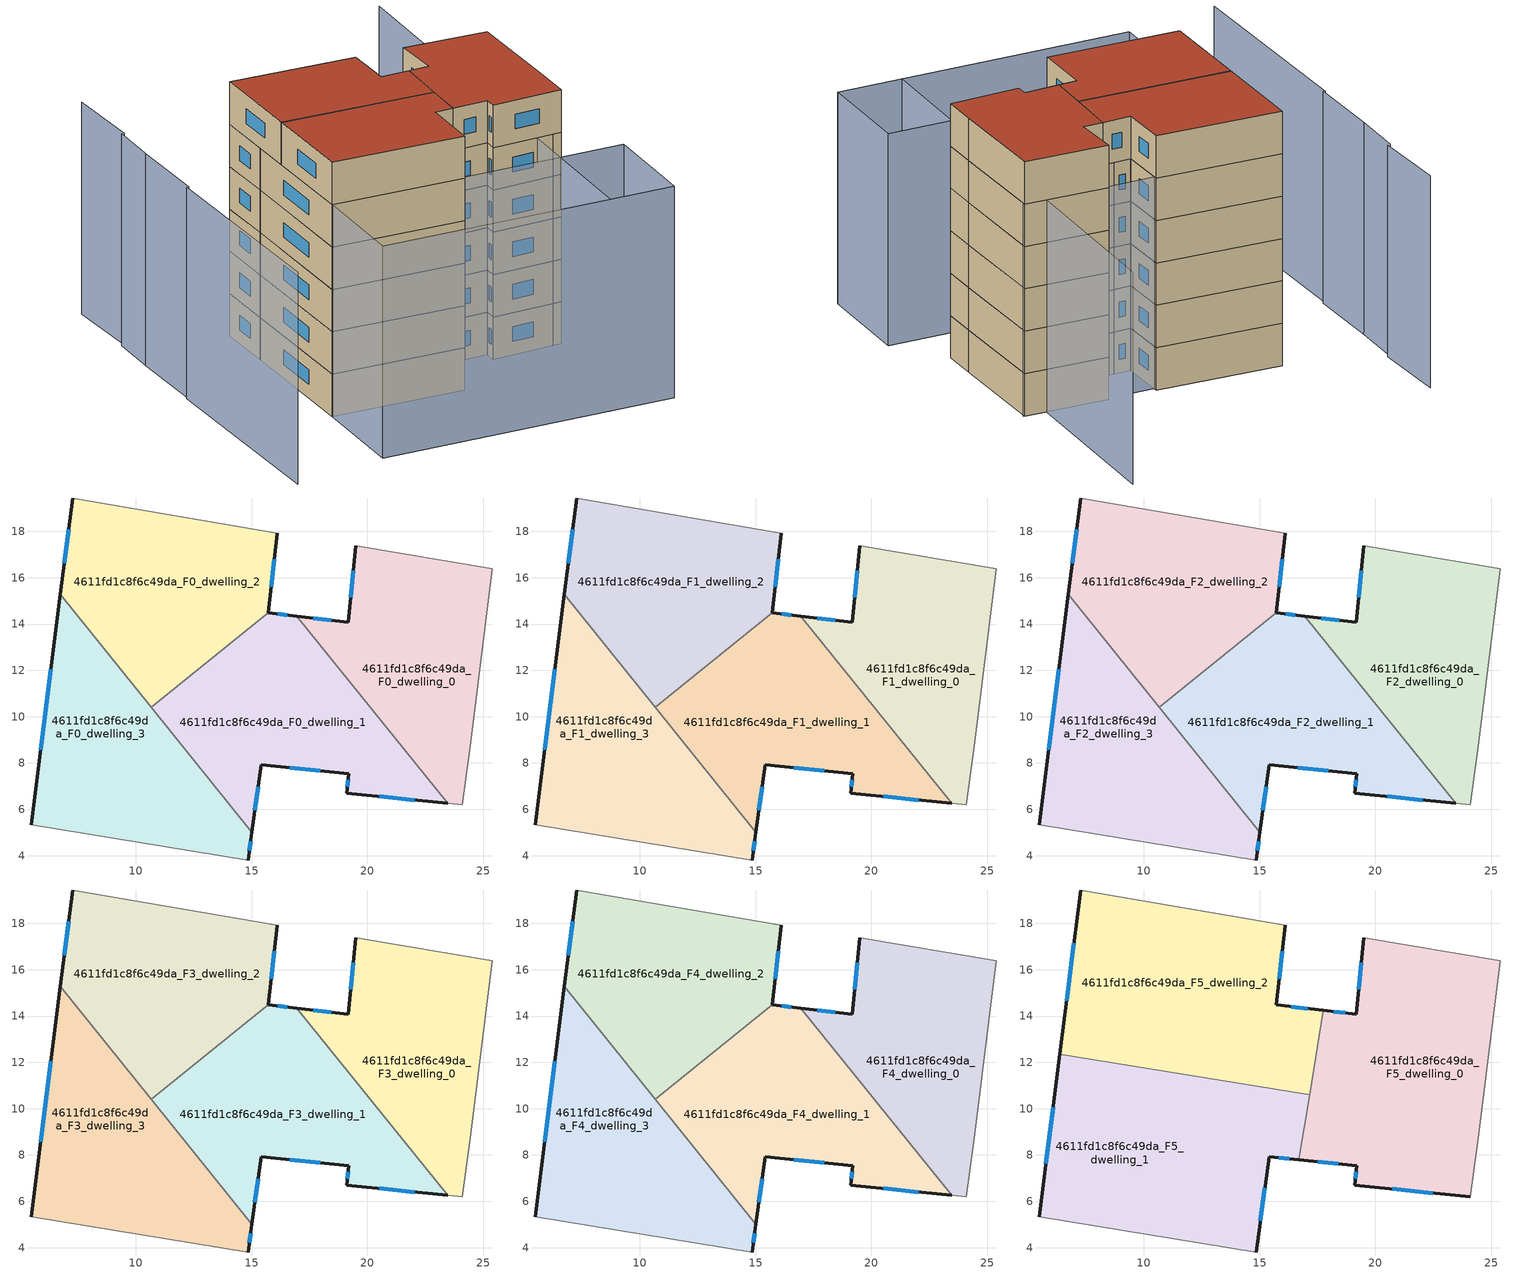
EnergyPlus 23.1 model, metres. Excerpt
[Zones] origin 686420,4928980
4611fd1c8f6c49da_F0_dwelling_0
 floor ground (EU_floor_Construction): 25.39,16.38 24.44,8.73 24.1,6.19 23.46,6.26 16.95,14.34 19.17,14.08 19.49,17.37 z0
 wall outside (EU_wall_Construction): 19.49,17.37 19.17,14.08 16.95,14.34 z0:3
 wall adiabatic (EU_wall_Construction): 23.46,6.26 24.1,6.19 24.44,8.73 25.39,16.38 19.49,17.37 z0:3
 wall to 4611fd1c8f6c49da_F0_dwelling_1 (EU_wall_Construction): 16.95,14.34 23.46,6.26 z0:3
 window (EU_Window_Construction): 18.45,14.16 17.67,14.25 / 19.38,16.3 19.27,15.15 z0.98:2.02
4611fd1c8f6c49da_F0_dwelling_1
 floor ground (EU_floor_Construction): 16.95,14.34 23.46,6.26 19.1,6.7 19.2,7.54 15.41,7.93 15.01,5.02 10.67,10.41 15.72,14.48 z0
 wall outside (EU_wall_Construction): 16.95,14.34 15.72,14.48 / 15.01,5.02 15.41,7.93 19.2,7.54 19.1,6.7 23.46,6.26 z0:3
 wall to 4611fd1c8f6c49da_F0_dwelling_2 (EU_wall_Construction): 15.72,14.48 10.67,10.41 z0:3
 wall to 4611fd1c8f6c49da_F0_dwelling_3 (EU_wall_Construction): 10.67,10.41 15.01,5.02 z0:3
 window (EU_Window_Construction): 16.55,14.38 16.12,14.43 / 20.52,6.56 22.04,6.4 / 19.16,7.27 19.13,6.97 / 16.64,7.8 17.96,7.67 / 15.14,5.97 15.28,6.98 z0.98:2.02
4611fd1c8f6c49da_F0_dwelling_2
 floor ground (EU_floor_Construction): 16.11,17.92 15.71,14.48 15.72,14.48 10.67,10.41 6.74,15.28 7.27,19.44 z0
 wall outside (EU_wall_Construction): 15.71,14.48 16.11,17.92 / 15.71,14.48 15.72,14.48 / 7.27,19.44 6.74,15.28 z0:3
 wall adiabatic (EU_wall_Construction): 16.11,17.92 7.27,19.44 z0:3
 wall to 4611fd1c8f6c49da_F0_dwelling_3 (EU_wall_Construction): 6.74,15.28 10.67,10.41 z0:3
 window (EU_Window_Construction): 15.84,15.6 15.98,16.8 / 7.1,18.09 6.91,16.63 z0.98:2.02
4611fd1c8f6c49da_F0_dwelling_3
 floor ground (EU_floor_Construction): 6.74,15.28 15.01,5.02 14.85,3.81 5.49,5.33 z0
 wall outside (EU_wall_Construction): 14.85,3.81 15.01,5.02 / 6.74,15.28 5.49,5.33 z0:3
 wall adiabatic (EU_wall_Construction): 5.49,5.33 14.85,3.81 z0:3
 window (EU_Window_Construction): 14.9,4.2 14.96,4.63 / 6.33,12.04 5.9,8.57 z0.98:2.02
4611fd1c8f6c49da_F1_dwelling_0
 floor to 4611fd1c8f6c49da_F0_dwelling_0 (EU_floor_Construction): 25.39,16.38 24.44,8.73 24.1,6.19 23.46,6.26 16.95,14.34 19.17,14.08 19.49,17.37 z3
 wall outside (EU_wall_Construction): 19.49,17.37 19.17,14.08 16.95,14.34 z3:6
 wall adiabatic (EU_wall_Construction): 23.46,6.26 24.1,6.19 24.44,8.73 25.39,16.38 19.49,17.37 z3:6
 wall to 4611fd1c8f6c49da_F1_dwelling_1 (EU_wall_Construction): 16.95,14.34 23.46,6.26 z3:6
 window (EU_Window_Construction): 18.45,14.16 17.67,14.25 / 19.38,16.3 19.27,15.15 z3.98:5.02
4611fd1c8f6c49da_F1_dwelling_1
 floor to 4611fd1c8f6c49da_F0_dwelling_1 (EU_floor_Construction): 16.95,14.34 23.46,6.26 19.1,6.7 19.2,7.54 15.41,7.93 15.01,5.02 10.67,10.41 15.72,14.48 z3
 wall outside (EU_wall_Construction): 16.95,14.34 15.72,14.48 / 15.01,5.02 15.41,7.93 19.2,7.54 19.1,6.7 23.46,6.26 z3:6
 wall to 4611fd1c8f6c49da_F1_dwelling_2 (EU_wall_Construction): 15.72,14.48 10.67,10.41 z3:6
 wall to 4611fd1c8f6c49da_F1_dwelling_3 (EU_wall_Construction): 10.67,10.41 15.01,5.02 z3:6
 window (EU_Window_Construction): 16.55,14.38 16.12,14.43 / 20.52,6.56 22.04,6.4 / 19.16,7.27 19.13,6.97 / 16.64,7.8 17.96,7.67 / 15.14,5.97 15.28,6.98 z3.98:5.02
4611fd1c8f6c49da_F1_dwelling_2
 floor to 4611fd1c8f6c49da_F0_dwelling_2 (EU_floor_Construction): 16.11,17.92 15.71,14.48 15.72,14.48 10.67,10.41 6.74,15.28 7.27,19.44 z3
 wall outside (EU_wall_Construction): 15.71,14.48 16.11,17.92 / 15.71,14.48 15.72,14.48 / 7.27,19.44 6.74,15.28 z3:6
 wall adiabatic (EU_wall_Construction): 16.11,17.92 7.27,19.44 z3:6
 wall to 4611fd1c8f6c49da_F1_dwelling_3 (EU_wall_Construction): 6.74,15.28 10.67,10.41 z3:6
 window (EU_Window_Construction): 15.84,15.6 15.98,16.8 / 7.1,18.09 6.91,16.63 z3.98:5.02
4611fd1c8f6c49da_F1_dwelling_3
 floor to 4611fd1c8f6c49da_F0_dwelling_3 (EU_floor_Construction): 6.74,15.28 15.01,5.02 14.85,3.81 5.49,5.33 z3
 wall outside (EU_wall_Construction): 14.85,3.81 15.01,5.02 / 6.74,15.28 5.49,5.33 z3:6
 wall adiabatic (EU_wall_Construction): 5.49,5.33 14.85,3.81 z3:6
 window (EU_Window_Construction): 14.9,4.2 14.96,4.63 / 6.33,12.04 5.9,8.57 z3.98:5.02
4611fd1c8f6c49da_F2_dwelling_0
 floor to 4611fd1c8f6c49da_F1_dwelling_0 (EU_floor_Construction): 25.39,16.38 24.44,8.73 24.1,6.19 23.46,6.26 16.95,14.34 19.17,14.08 19.49,17.37 z6
 wall outside (EU_wall_Construction): 19.49,17.37 19.17,14.08 16.95,14.34 z6:9
 wall adiabatic (EU_wall_Construction): 23.46,6.26 24.1,6.19 24.44,8.73 25.39,16.38 19.49,17.37 z6:9
 wall to 4611fd1c8f6c49da_F2_dwelling_1 (EU_wall_Construction): 16.95,14.34 23.46,6.26 z6:9
 window (EU_Window_Construction): 18.45,14.16 17.67,14.25 / 19.38,16.3 19.27,15.15 z6.98:8.02
4611fd1c8f6c49da_F2_dwelling_1
 floor to 4611fd1c8f6c49da_F1_dwelling_1 (EU_floor_Construction): 16.95,14.34 23.46,6.26 19.1,6.7 19.2,7.54 15.41,7.93 15.01,5.02 10.67,10.41 15.72,14.48 z6
 wall outside (EU_wall_Construction): 16.95,14.34 15.72,14.48 / 15.01,5.02 15.41,7.93 19.2,7.54 19.1,6.7 23.46,6.26 z6:9
 wall to 4611fd1c8f6c49da_F2_dwelling_2 (EU_wall_Construction): 15.72,14.48 10.67,10.41 z6:9
 wall to 4611fd1c8f6c49da_F2_dwelling_3 (EU_wall_Construction): 10.67,10.41 15.01,5.02 z6:9
 window (EU_Window_Construction): 16.55,14.38 16.12,14.43 / 20.52,6.56 22.04,6.4 / 19.16,7.27 19.13,6.97 / 16.64,7.8 17.96,7.67 / 15.14,5.97 15.28,6.98 z6.98:8.02
4611fd1c8f6c49da_F2_dwelling_2
 floor to 4611fd1c8f6c49da_F1_dwelling_2 (EU_floor_Construction): 16.11,17.92 15.71,14.48 15.72,14.48 10.67,10.41 6.74,15.28 7.27,19.44 z6
 wall outside (EU_wall_Construction): 15.71,14.48 16.11,17.92 / 15.71,14.48 15.72,14.48 / 7.27,19.44 6.74,15.28 z6:9
 wall adiabatic (EU_wall_Construction): 16.11,17.92 7.27,19.44 z6:9
 wall to 4611fd1c8f6c49da_F2_dwelling_3 (EU_wall_Construction): 6.74,15.28 10.67,10.41 z6:9
 window (EU_Window_Construction): 15.84,15.6 15.98,16.8 / 7.1,18.09 6.91,16.63 z6.98:8.02
4611fd1c8f6c49da_F2_dwelling_3
 floor to 4611fd1c8f6c49da_F1_dwelling_3 (EU_floor_Construction): 6.74,15.28 15.01,5.02 14.85,3.81 5.49,5.33 z6
 wall outside (EU_wall_Construction): 14.85,3.81 15.01,5.02 / 6.74,15.28 5.49,5.33 z6:9
 wall adiabatic (EU_wall_Construction): 5.49,5.33 14.85,3.81 z6:9
 window (EU_Window_Construction): 14.9,4.2 14.96,4.63 / 6.33,12.04 5.9,8.57 z6.98:8.02
4611fd1c8f6c49da_F3_dwelling_0
 floor to 4611fd1c8f6c49da_F2_dwelling_0 (EU_floor_Construction): 25.39,16.38 24.44,8.73 24.1,6.19 23.46,6.26 16.95,14.34 19.17,14.08 19.49,17.37 z9
 wall outside (EU_wall_Construction): 19.49,17.37 19.17,14.08 16.95,14.34 z9:12
 wall adiabatic (EU_wall_Construction): 23.46,6.26 24.1,6.19 24.44,8.73 25.39,16.38 19.49,17.37 z9:12
 wall to 4611fd1c8f6c49da_F3_dwelling_1 (EU_wall_Construction): 16.95,14.34 23.46,6.26 z9:12
 window (EU_Window_Construction): 18.45,14.16 17.67,14.25 / 19.38,16.3 19.27,15.15 z9.98:11.02
4611fd1c8f6c49da_F3_dwelling_1
 floor to 4611fd1c8f6c49da_F2_dwelling_1 (EU_floor_Construction): 16.95,14.34 23.46,6.26 19.1,6.7 19.2,7.54 15.41,7.93 15.01,5.02 10.67,10.41 15.72,14.48 z9
 wall outside (EU_wall_Construction): 16.95,14.34 15.72,14.48 / 15.01,5.02 15.41,7.93 19.2,7.54 19.1,6.7 23.46,6.26 z9:12
 wall to 4611fd1c8f6c49da_F3_dwelling_2 (EU_wall_Construction): 15.72,14.48 10.67,10.41 z9:12
 wall to 4611fd1c8f6c49da_F3_dwelling_3 (EU_wall_Construction): 10.67,10.41 15.01,5.02 z9:12
 window (EU_Window_Construction): 16.55,14.38 16.12,14.43 / 20.52,6.56 22.04,6.4 / 19.16,7.27 19.13,6.97 / 16.64,7.8 17.96,7.67 / 15.14,5.97 15.28,6.98 z9.98:11.02
4611fd1c8f6c49da_F3_dwelling_2
 floor to 4611fd1c8f6c49da_F2_dwelling_2 (EU_floor_Construction): 16.11,17.92 15.71,14.48 15.72,14.48 10.67,10.41 6.74,15.28 7.27,19.44 z9
 wall outside (EU_wall_Construction): 15.71,14.48 16.11,17.92 / 15.71,14.48 15.72,14.48 / 7.27,19.44 6.74,15.28 z9:12
 wall adiabatic (EU_wall_Construction): 16.11,17.92 7.27,19.44 z9:12
 wall to 4611fd1c8f6c49da_F3_dwelling_3 (EU_wall_Construction): 6.74,15.28 10.67,10.41 z9:12
 window (EU_Window_Construction): 15.84,15.6 15.98,16.8 / 7.1,18.09 6.91,16.63 z9.98:11.02
4611fd1c8f6c49da_F3_dwelling_3
 floor to 4611fd1c8f6c49da_F2_dwelling_3 (EU_floor_Construction): 6.74,15.28 15.01,5.02 14.85,3.81 5.49,5.33 z9
 wall outside (EU_wall_Construction): 14.85,3.81 15.01,5.02 / 6.74,15.28 5.49,5.33 z9:12
 wall adiabatic (EU_wall_Construction): 5.49,5.33 14.85,3.81 z9:12
 window (EU_Window_Construction): 14.9,4.2 14.96,4.63 / 6.33,12.04 5.9,8.57 z9.98:11.02
4611fd1c8f6c49da_F4_dwelling_0
 floor to 4611fd1c8f6c49da_F3_dwelling_0 (EU_floor_Construction): 25.39,16.38 24.44,8.73 24.1,6.19 23.46,6.26 16.95,14.34 19.17,14.08 19.49,17.37 z12
 wall outside (EU_wall_Construction): 19.49,17.37 19.17,14.08 16.95,14.34 z12:15
 wall adiabatic (EU_wall_Construction): 23.46,6.26 24.1,6.19 24.44,8.73 25.39,16.38 19.49,17.37 z12:15
 wall to 4611fd1c8f6c49da_F4_dwelling_1 (EU_wall_Construction): 16.95,14.34 23.46,6.26 z12:15
 window (EU_Window_Construction): 18.45,14.16 17.67,14.25 / 19.38,16.3 19.27,15.15 z12.98:14.02
4611fd1c8f6c49da_F4_dwelling_1
 floor to 4611fd1c8f6c49da_F3_dwelling_1 (EU_floor_Construction): 16.95,14.34 23.46,6.26 19.1,6.7 19.2,7.54 15.41,7.93 15.01,5.02 10.67,10.41 15.72,14.48 z12
 wall outside (EU_wall_Construction): 16.95,14.34 15.72,14.48 / 15.01,5.02 15.41,7.93 19.2,7.54 19.1,6.7 23.46,6.26 z12:15
 wall to 4611fd1c8f6c49da_F4_dwelling_2 (EU_wall_Construction): 15.72,14.48 10.67,10.41 z12:15
 wall to 4611fd1c8f6c49da_F4_dwelling_3 (EU_wall_Construction): 10.67,10.41 15.01,5.02 z12:15
 window (EU_Window_Construction): 16.55,14.38 16.12,14.43 / 20.52,6.56 22.04,6.4 / 19.16,7.27 19.13,6.97 / 16.64,7.8 17.96,7.67 / 15.14,5.97 15.28,6.98 z12.98:14.02
4611fd1c8f6c49da_F4_dwelling_2
 floor to 4611fd1c8f6c49da_F3_dwelling_2 (EU_floor_Construction): 16.11,17.92 15.71,14.48 15.72,14.48 10.67,10.41 6.74,15.28 7.27,19.44 z12
 wall outside (EU_wall_Construction): 15.71,14.48 16.11,17.92 / 15.71,14.48 15.72,14.48 / 7.27,19.44 6.74,15.28 z12:15
 wall adiabatic (EU_wall_Construction): 16.11,17.92 7.27,19.44 z12:15
 wall to 4611fd1c8f6c49da_F4_dwelling_3 (EU_wall_Construction): 6.74,15.28 10.67,10.41 z12:15
 window (EU_Window_Construction): 15.84,15.6 15.98,16.8 / 7.1,18.09 6.91,16.63 z12.98:14.02
4611fd1c8f6c49da_F4_dwelling_3
 floor to 4611fd1c8f6c49da_F3_dwelling_3 (EU_floor_Construction): 6.74,15.28 15.01,5.02 14.85,3.81 5.49,5.33 z12
 wall outside (EU_wall_Construction): 14.85,3.81 15.01,5.02 / 6.74,15.28 5.49,5.33 z12:15
 wall adiabatic (EU_wall_Construction): 5.49,5.33 14.85,3.81 z12:15
 window (EU_Window_Construction): 14.9,4.2 14.96,4.63 / 6.33,12.04 5.9,8.57 z12.98:14.02
4611fd1c8f6c49da_F5_dwelling_0
 floor to 4611fd1c8f6c49da_F4_dwelling_0 (EU_floor_Construction): 25.39,16.38 24.44,8.73 24.1,6.19 23.46,6.26 17.63,13.5 17.75,14.25 19.17,14.08 19.49,17.37 z15
 floor to 4611fd1c8f6c49da_F4_dwelling_1 (EU_floor_Construction): 17.63,13.5 23.46,6.26 19.1,6.7 19.2,7.54 16.7,7.8 z15
 wall outside (EU_wall_Construction): 16.7,7.8 19.2,7.54 19.1,6.7 24.1,6.19 / 19.49,17.37 19.17,14.08 17.75,14.25 z15:18
 wall adiabatic (EU_wall_Construction): 24.1,6.19 24.44,8.73 25.39,16.38 19.49,17.37 z15:18
 wall to 4611fd1c8f6c49da_F5_dwelling_2 (EU_wall_Construction): 17.75,14.25 17.15,10.6 z15:18
 wall to 4611fd1c8f6c49da_F5_dwelling_1 (EU_wall_Construction): 17.15,10.6 16.7,7.8 z15:18
 window (EU_Window_Construction): 17.51,7.71 18.38,7.62 / 18.71,14.13 18.21,14.19 / 19.38,16.3 19.27,15.15 / 20.72,6.54 22.47,6.36 / 19.16,7.27 19.13,6.97 z15.98:17.02
 roof outside (EU_roof_Construction): 24.1,6.19 24.44,8.73 25.39,16.38 19.49,17.37 19.17,14.08 17.75,14.25 16.7,7.8 19.2,7.54 19.1,6.7 z18
4611fd1c8f6c49da_F5_dwelling_1
 floor to 4611fd1c8f6c49da_F4_dwelling_1 (EU_floor_Construction): 17.16,10.6 16.7,7.8 15.41,7.93 15.01,5.02 10.67,10.41 11.95,11.44 z15
 floor to 4611fd1c8f6c49da_F4_dwelling_3 (EU_floor_Construction): 9.51,11.84 15.01,5.02 14.85,3.81 5.49,5.33 6.37,12.35 z15
 floor to 4611fd1c8f6c49da_F4_dwelling_2 (EU_floor_Construction): 11.95,11.44 10.67,10.41 9.51,11.84 z15
 wall outside (EU_wall_Construction): 14.85,3.81 15.41,7.93 16.7,7.8 / 6.37,12.35 5.49,5.33 z15:18
 wall adiabatic (EU_wall_Construction): 5.49,5.33 14.85,3.81 z15:18
 wall to 4611fd1c8f6c49da_F5_dwelling_2 (EU_wall_Construction): 17.16,10.6 6.37,12.35 z15:18
 window (EU_Window_Construction): 15.03,5.15 15.23,6.59 / 6.09,10.07 5.78,7.61 / 15.83,7.89 16.28,7.84 z15.98:17.02
 roof outside (EU_roof_Construction): 14.85,3.81 15.41,7.93 16.7,7.8 17.16,10.6 6.37,12.35 5.49,5.33 z18
4611fd1c8f6c49da_F5_dwelling_2
 floor to 4611fd1c8f6c49da_F4_dwelling_2 (EU_floor_Construction): 16.11,17.92 15.71,14.48 15.72,14.48 11.95,11.44 9.51,11.84 6.74,15.28 7.27,19.44 z15
 floor to 4611fd1c8f6c49da_F4_dwelling_0 (EU_floor_Construction): 17.75,14.25 17.63,13.5 16.95,14.34 z15
 floor to 4611fd1c8f6c49da_F4_dwelling_3 (EU_floor_Construction): 6.74,15.28 9.51,11.84 6.37,12.35 z15
 floor to 4611fd1c8f6c49da_F4_dwelling_1 (EU_floor_Construction): 16.95,14.34 17.63,13.5 17.15,10.6 11.95,11.44 15.72,14.48 z15
 wall outside (EU_wall_Construction): 17.75,14.25 15.71,14.48 16.11,17.92 / 7.27,19.44 6.37,12.35 z15:18
 wall adiabatic (EU_wall_Construction): 16.11,17.92 7.27,19.44 z15:18
 window (EU_Window_Construction): 15.84,15.6 15.98,16.8 / 17.08,14.32 16.37,14.4 / 6.98,17.13 6.66,14.66 z15.98:17.02
 roof outside (EU_roof_Construction): 17.16,10.6 17.75,14.25 15.71,14.48 16.11,17.92 7.27,19.44 6.37,12.35 z18
shading: -0.63,13 -2.38,-2 / 20.67,-4.23 25.76,29.07 / 0.19,18.76 -0.51,12.94 / 0.7,22.21 0.15,18.44 / 1.42,27.73 0.92,22.2 / 25.49,16.37 7.19,18.88 / 25.24,-4.89 4.44,-1.85 / 4.44,-1.85 5.49,5.33 / 5.49,5.33 26.29,2.29 / 26.29,2.29 25.24,-4.89 z0:15
[Building]
EU S2 Campaign: North Axis=0; Terrain=City; Solar Distribution=FullExterior
[Site:Location]
Bologna: Latitude=44.5; Longitude=11.25; Time Zone=1; Elevation=37
[SizingPeriod:WeatherFileDays]
AnnualSizingPeriod: Begin Month=1; Begin Day of Month=1; End Month=12; End Day of Month=31; Day of Week for Start Day=Monday; Use Weather File Daylight Saving Period=No; Use Weather File Rain and Snow Indicators=No
[MATERIAL]
EU_InternalMass_Material: Roughness=MediumRough; Thickness=0.1; Conductivity=1; Density=1800; Specific Heat=900; Thermal Absorptance=0.9; Solar Absorptance=0.7; Visible Absorptance=0.7
[MATERIAL:NOMASS] Roughness=MediumRough; Thermal Absorptance=0.9; Solar Absorptance=0.7; Visible Absorptance=0.7
Name | Thermal Resistance
EU_wall_NoMass | 0.905828
EU_roof_NoMass | 0.37593
EU_floor_NoMass | 0.67114
[WINDOWMATERIAL:SIMPLEGLAZINGSYSTEM]
EU_Window_SimpleGlazing: UFactor=4.52486; Solar Heat Gain Coefficient=0.85; Visible Transmittance=0.85
[CONSTRUCTION]
EU_wall_Construction: EU_wall_NoMass
EU_roof_Construction: EU_roof_NoMass
EU_floor_Construction: EU_floor_NoMass
EU_Window_Construction: EU_Window_SimpleGlazing
EU_InternalMass_Construction: EU_InternalMass_Material
[ZONE] Type=1; Multiplier=1; Ceiling Height=autocalculate; Floor Area=autocalculate; Part of Total Floor Area=Yes
Name | Volume
4611fd1c8f6c49da_F0_dwelling_0; 4611fd1c8f6c49da_F1_dwelling_0; 4611fd1c8f6c49da_F2_dwelling_0; 4611fd1c8f6c49da_F3_dwelling_0; 4611fd1c8f6c49da_F4_dwelling_0 | 151.896
4611fd1c8f6c49da_F5_dwelling_0 | 213.33
4611fd1c8f6c49da_F0_dwelling_1; 4611fd1c8f6c49da_F1_dwelling_1; 4611fd1c8f6c49da_F2_dwelling_1; 4611fd1c8f6c49da_F3_dwelling_1; 4611fd1c8f6c49da_F4_dwelling_1 | 164.056
4611fd1c8f6c49da_F5_dwelling_1 | 213.338
4611fd1c8f6c49da_F0_dwelling_2; 4611fd1c8f6c49da_F1_dwelling_2; 4611fd1c8f6c49da_F2_dwelling_2; 4611fd1c8f6c49da_F3_dwelling_2; 4611fd1c8f6c49da_F4_dwelling_2 | 164.038
4611fd1c8f6c49da_F5_dwelling_2 | 213.333
4611fd1c8f6c49da_F0_dwelling_3; 4611fd1c8f6c49da_F1_dwelling_3; 4611fd1c8f6c49da_F2_dwelling_3; 4611fd1c8f6c49da_F3_dwelling_3; 4611fd1c8f6c49da_F4_dwelling_3 | 159.997
[INTERNALMASS] Construction=EU_InternalMass_Construction
Name | Zone or ZoneList | Surface Area
4611fd1c8f6c49da_F0_dwelling_0_EU_InternalMass | 4611fd1c8f6c49da_F0_dwelling_0 | 50.6317
4611fd1c8f6c49da_F0_dwelling_1_EU_InternalMass | 4611fd1c8f6c49da_F0_dwelling_1 | 54.6847
4611fd1c8f6c49da_F0_dwelling_2_EU_InternalMass | 4611fd1c8f6c49da_F0_dwelling_2 | 54.6778
4611fd1c8f6c49da_F0_dwelling_3_EU_InternalMass | 4611fd1c8f6c49da_F0_dwelling_3 | 53.332
4611fd1c8f6c49da_F1_dwelling_0_EU_InternalMass | 4611fd1c8f6c49da_F1_dwelling_0 | 50.6317
4611fd1c8f6c49da_F1_dwelling_1_EU_InternalMass | 4611fd1c8f6c49da_F1_dwelling_1 | 54.6847
4611fd1c8f6c49da_F1_dwelling_2_EU_InternalMass | 4611fd1c8f6c49da_F1_dwelling_2 | 54.6778
4611fd1c8f6c49da_F1_dwelling_3_EU_InternalMass | 4611fd1c8f6c49da_F1_dwelling_3 | 53.332
4611fd1c8f6c49da_F2_dwelling_0_EU_InternalMass | 4611fd1c8f6c49da_F2_dwelling_0 | 50.6317
4611fd1c8f6c49da_F2_dwelling_1_EU_InternalMass | 4611fd1c8f6c49da_F2_dwelling_1 | 54.6847
4611fd1c8f6c49da_F2_dwelling_2_EU_InternalMass | 4611fd1c8f6c49da_F2_dwelling_2 | 54.6778
4611fd1c8f6c49da_F2_dwelling_3_EU_InternalMass | 4611fd1c8f6c49da_F2_dwelling_3 | 53.332
4611fd1c8f6c49da_F3_dwelling_0_EU_InternalMass | 4611fd1c8f6c49da_F3_dwelling_0 | 50.6317
4611fd1c8f6c49da_F3_dwelling_1_EU_InternalMass | 4611fd1c8f6c49da_F3_dwelling_1 | 54.6847
4611fd1c8f6c49da_F3_dwelling_2_EU_InternalMass | 4611fd1c8f6c49da_F3_dwelling_2 | 54.6778
4611fd1c8f6c49da_F3_dwelling_3_EU_InternalMass | 4611fd1c8f6c49da_F3_dwelling_3 | 53.332
4611fd1c8f6c49da_F4_dwelling_0_EU_InternalMass | 4611fd1c8f6c49da_F4_dwelling_0 | 50.6317
4611fd1c8f6c49da_F4_dwelling_1_EU_InternalMass | 4611fd1c8f6c49da_F4_dwelling_1 | 54.6847
4611fd1c8f6c49da_F4_dwelling_2_EU_InternalMass | 4611fd1c8f6c49da_F4_dwelling_2 | 54.6778
4611fd1c8f6c49da_F4_dwelling_3_EU_InternalMass | 4611fd1c8f6c49da_F4_dwelling_3 | 53.332
4611fd1c8f6c49da_F5_dwelling_0_EU_InternalMass | 4611fd1c8f6c49da_F5_dwelling_0 | 71.1098
4611fd1c8f6c49da_F5_dwelling_1_EU_InternalMass | 4611fd1c8f6c49da_F5_dwelling_1 | 71.1127
4611fd1c8f6c49da_F5_dwelling_2_EU_InternalMass | 4611fd1c8f6c49da_F5_dwelling_2 | 71.112
[OTHEREQUIPMENT] Fuel Type=Electricity; Design Level Calculation Method=Watts/Area; Power per Zone Floor Area=1; Fraction Latent=0; Fraction Radiant=0; Fraction Lost=0; Carbon Dioxide Generation Rate=0; EndUse Subcategory=EU_Step8_InternalGains
Name | Zone or ZoneList or Space or SpaceList | Schedule
EU_Step8_InternalGain_4611fd1c8f6c49da_F0_dwelling_0_f000 | 4611fd1c8f6c49da_F0_dwelling_0 | EU_Step8_GainSchedule_4611fd1c8f6c49da_F0_dwelling_0_f000
EU_Step8_InternalGain_4611fd1c8f6c49da_F0_dwelling_1_f000 | 4611fd1c8f6c49da_F0_dwelling_1 | EU_Step8_GainSchedule_4611fd1c8f6c49da_F0_dwelling_1_f000
EU_Step8_InternalGain_4611fd1c8f6c49da_F0_dwelling_2_f000 | 4611fd1c8f6c49da_F0_dwelling_2 | EU_Step8_GainSchedule_4611fd1c8f6c49da_F0_dwelling_2_f000
EU_Step8_InternalGain_4611fd1c8f6c49da_F0_dwelling_3_f000 | 4611fd1c8f6c49da_F0_dwelling_3 | EU_Step8_GainSchedule_4611fd1c8f6c49da_F0_dwelling_3_f000
EU_Step8_InternalGain_4611fd1c8f6c49da_F1_dwelling_0_f000 | 4611fd1c8f6c49da_F1_dwelling_0 | EU_Step8_GainSchedule_4611fd1c8f6c49da_F1_dwelling_0_f000
EU_Step8_InternalGain_4611fd1c8f6c49da_F1_dwelling_1_f000 | 4611fd1c8f6c49da_F1_dwelling_1 | EU_Step8_GainSchedule_4611fd1c8f6c49da_F1_dwelling_1_f000
EU_Step8_InternalGain_4611fd1c8f6c49da_F1_dwelling_2_f000 | 4611fd1c8f6c49da_F1_dwelling_2 | EU_Step8_GainSchedule_4611fd1c8f6c49da_F1_dwelling_2_f000
EU_Step8_InternalGain_4611fd1c8f6c49da_F1_dwelling_3_f000 | 4611fd1c8f6c49da_F1_dwelling_3 | EU_Step8_GainSchedule_4611fd1c8f6c49da_F1_dwelling_3_f000
EU_Step8_InternalGain_4611fd1c8f6c49da_F2_dwelling_0_f000 | 4611fd1c8f6c49da_F2_dwelling_0 | EU_Step8_GainSchedule_4611fd1c8f6c49da_F2_dwelling_0_f000
EU_Step8_InternalGain_4611fd1c8f6c49da_F2_dwelling_1_f000 | 4611fd1c8f6c49da_F2_dwelling_1 | EU_Step8_GainSchedule_4611fd1c8f6c49da_F2_dwelling_1_f000
EU_Step8_InternalGain_4611fd1c8f6c49da_F2_dwelling_2_f000 | 4611fd1c8f6c49da_F2_dwelling_2 | EU_Step8_GainSchedule_4611fd1c8f6c49da_F2_dwelling_2_f000
EU_Step8_InternalGain_4611fd1c8f6c49da_F2_dwelling_3_f000 | 4611fd1c8f6c49da_F2_dwelling_3 | EU_Step8_GainSchedule_4611fd1c8f6c49da_F2_dwelling_3_f000
EU_Step8_InternalGain_4611fd1c8f6c49da_F3_dwelling_0_f000 | 4611fd1c8f6c49da_F3_dwelling_0 | EU_Step8_GainSchedule_4611fd1c8f6c49da_F3_dwelling_0_f000
EU_Step8_InternalGain_4611fd1c8f6c49da_F3_dwelling_1_f000 | 4611fd1c8f6c49da_F3_dwelling_1 | EU_Step8_GainSchedule_4611fd1c8f6c49da_F3_dwelling_1_f000
EU_Step8_InternalGain_4611fd1c8f6c49da_F3_dwelling_2_f000 | 4611fd1c8f6c49da_F3_dwelling_2 | EU_Step8_GainSchedule_4611fd1c8f6c49da_F3_dwelling_2_f000
EU_Step8_InternalGain_4611fd1c8f6c49da_F3_dwelling_3_f000 | 4611fd1c8f6c49da_F3_dwelling_3 | EU_Step8_GainSchedule_4611fd1c8f6c49da_F3_dwelling_3_f000
EU_Step8_InternalGain_4611fd1c8f6c49da_F4_dwelling_0_f000 | 4611fd1c8f6c49da_F4_dwelling_0 | EU_Step8_GainSchedule_4611fd1c8f6c49da_F4_dwelling_0_f000
EU_Step8_InternalGain_4611fd1c8f6c49da_F4_dwelling_1_f000 | 4611fd1c8f6c49da_F4_dwelling_1 | EU_Step8_GainSchedule_4611fd1c8f6c49da_F4_dwelling_1_f000
EU_Step8_InternalGain_4611fd1c8f6c49da_F4_dwelling_2_f000 | 4611fd1c8f6c49da_F4_dwelling_2 | EU_Step8_GainSchedule_4611fd1c8f6c49da_F4_dwelling_2_f000
EU_Step8_InternalGain_4611fd1c8f6c49da_F4_dwelling_3_f000 | 4611fd1c8f6c49da_F4_dwelling_3 | EU_Step8_GainSchedule_4611fd1c8f6c49da_F4_dwelling_3_f000
EU_Step8_InternalGain_4611fd1c8f6c49da_F5_dwelling_0_f000 | 4611fd1c8f6c49da_F5_dwelling_0 | EU_Step8_GainSchedule_4611fd1c8f6c49da_F5_dwelling_0_f000
EU_Step8_InternalGain_4611fd1c8f6c49da_F5_dwelling_1_f000 | 4611fd1c8f6c49da_F5_dwelling_1 | EU_Step8_GainSchedule_4611fd1c8f6c49da_F5_dwelling_1_f000
EU_Step8_InternalGain_4611fd1c8f6c49da_F5_dwelling_2_f000 | 4611fd1c8f6c49da_F5_dwelling_2 | EU_Step8_GainSchedule_4611fd1c8f6c49da_F5_dwelling_2_f000
[ZONEVENTILATION:DESIGNFLOWRATE] Schedule=EU_AlwaysOn; Design Flow Rate Calculation Method=AirChanges/Hour; Air Changes per Hour=0.73129; Ventilation Type=Natural; Fan Pressure Rise=0; Fan Total Efficiency=1; Constant Term Coefficient=1; Temperature Term Coefficient=0; Velocity Term Coefficient=0; Velocity Squared Term Coefficient=0; Minimum Indoor Temperature=-100; Maximum Indoor Temperature=100; Delta Temperature=-100; Minimum Outdoor Temperature=-100; Maximum Outdoor Temperature=100; Maximum Wind Speed=40
Name | Zone or ZoneList or Space or SpaceList
EU_ConstantAir_4611fd1c8f6c49da_F0_dwelling_0 | 4611fd1c8f6c49da_F0_dwelling_0
EU_ConstantAir_4611fd1c8f6c49da_F0_dwelling_1 | 4611fd1c8f6c49da_F0_dwelling_1
EU_ConstantAir_4611fd1c8f6c49da_F0_dwelling_2 | 4611fd1c8f6c49da_F0_dwelling_2
EU_ConstantAir_4611fd1c8f6c49da_F0_dwelling_3 | 4611fd1c8f6c49da_F0_dwelling_3
EU_ConstantAir_4611fd1c8f6c49da_F1_dwelling_0 | 4611fd1c8f6c49da_F1_dwelling_0
EU_ConstantAir_4611fd1c8f6c49da_F1_dwelling_1 | 4611fd1c8f6c49da_F1_dwelling_1
EU_ConstantAir_4611fd1c8f6c49da_F1_dwelling_2 | 4611fd1c8f6c49da_F1_dwelling_2
EU_ConstantAir_4611fd1c8f6c49da_F1_dwelling_3 | 4611fd1c8f6c49da_F1_dwelling_3
EU_ConstantAir_4611fd1c8f6c49da_F2_dwelling_0 | 4611fd1c8f6c49da_F2_dwelling_0
EU_ConstantAir_4611fd1c8f6c49da_F2_dwelling_1 | 4611fd1c8f6c49da_F2_dwelling_1
EU_ConstantAir_4611fd1c8f6c49da_F2_dwelling_2 | 4611fd1c8f6c49da_F2_dwelling_2
EU_ConstantAir_4611fd1c8f6c49da_F2_dwelling_3 | 4611fd1c8f6c49da_F2_dwelling_3
EU_ConstantAir_4611fd1c8f6c49da_F3_dwelling_0 | 4611fd1c8f6c49da_F3_dwelling_0
EU_ConstantAir_4611fd1c8f6c49da_F3_dwelling_1 | 4611fd1c8f6c49da_F3_dwelling_1
EU_ConstantAir_4611fd1c8f6c49da_F3_dwelling_2 | 4611fd1c8f6c49da_F3_dwelling_2
EU_ConstantAir_4611fd1c8f6c49da_F3_dwelling_3 | 4611fd1c8f6c49da_F3_dwelling_3
EU_ConstantAir_4611fd1c8f6c49da_F4_dwelling_0 | 4611fd1c8f6c49da_F4_dwelling_0
EU_ConstantAir_4611fd1c8f6c49da_F4_dwelling_1 | 4611fd1c8f6c49da_F4_dwelling_1
EU_ConstantAir_4611fd1c8f6c49da_F4_dwelling_2 | 4611fd1c8f6c49da_F4_dwelling_2
EU_ConstantAir_4611fd1c8f6c49da_F4_dwelling_3 | 4611fd1c8f6c49da_F4_dwelling_3
EU_ConstantAir_4611fd1c8f6c49da_F5_dwelling_0 | 4611fd1c8f6c49da_F5_dwelling_0
EU_ConstantAir_4611fd1c8f6c49da_F5_dwelling_1 | 4611fd1c8f6c49da_F5_dwelling_1
EU_ConstantAir_4611fd1c8f6c49da_F5_dwelling_2 | 4611fd1c8f6c49da_F5_dwelling_2
[HVACTEMPLATE:THERMOSTAT] Constant Heating Setpoint=20; Constant Cooling Setpoint=50
EU_HeatOnly_4611fd1c8f6c49da_F0_dwelling_0; EU_HeatOnly_4611fd1c8f6c49da_F0_dwelling_1; EU_HeatOnly_4611fd1c8f6c49da_F0_dwelling_2; EU_HeatOnly_4611fd1c8f6c49da_F0_dwelling_3; EU_HeatOnly_4611fd1c8f6c49da_F1_dwelling_0; EU_HeatOnly_4611fd1c8f6c49da_F1_dwelling_1; EU_HeatOnly_4611fd1c8f6c49da_F1_dwelling_2; EU_HeatOnly_4611fd1c8f6c49da_F1_dwelling_3; EU_HeatOnly_4611fd1c8f6c49da_F2_dwelling_0; EU_HeatOnly_4611fd1c8f6c49da_F2_dwelling_1; EU_HeatOnly_4611fd1c8f6c49da_F2_dwelling_2; EU_HeatOnly_4611fd1c8f6c49da_F2_dwelling_3; EU_HeatOnly_4611fd1c8f6c49da_F3_dwelling_0; EU_HeatOnly_4611fd1c8f6c49da_F3_dwelling_1; EU_HeatOnly_4611fd1c8f6c49da_F3_dwelling_2; EU_HeatOnly_4611fd1c8f6c49da_F3_dwelling_3; EU_HeatOnly_4611fd1c8f6c49da_F4_dwelling_0; EU_HeatOnly_4611fd1c8f6c49da_F4_dwelling_1; EU_HeatOnly_4611fd1c8f6c49da_F4_dwelling_2; EU_HeatOnly_4611fd1c8f6c49da_F4_dwelling_3; EU_HeatOnly_4611fd1c8f6c49da_F5_dwelling_0; EU_HeatOnly_4611fd1c8f6c49da_F5_dwelling_1; EU_HeatOnly_4611fd1c8f6c49da_F5_dwelling_2
[HVACTEMPLATE:ZONE:IDEALLOADSAIRSYSTEM] System Availability Schedule=EU_AlwaysOn; Maximum Heating Supply Air Temperature=50; Minimum Cooling Supply Air Temperature=13; Maximum Heating Supply Air Humidity Ratio=0.0156; Minimum Cooling Supply Air Humidity Ratio=0.0077; Heating Limit=NoLimit; Cooling Limit=NoLimit; Heating Availability Schedule=EU_AlwaysOn; Cooling Availability Schedule=EU_CoolingOff; Dehumidification Control Type=ConstantSensibleHeatRatio; Cooling Sensible Heat Ratio=0.7; Dehumidification Setpoint=60; Humidification Control Type=None; Humidification Setpoint=30; Outdoor Air Method=None; Outdoor Air Flow Rate per Person=0.00944; Outdoor Air Flow Rate per Zone Floor Area=0; Outdoor Air Flow Rate per Zone=0; Demand Controlled Ventilation Type=None; Outdoor Air Economizer Type=NoEconomizer; Heat Recovery Type=None; Sensible Heat Recovery Effectiveness=0.7; Latent Heat Recovery Effectiveness=0.65
Name | Template Thermostat
4611fd1c8f6c49da_F0_dwelling_0 | EU_HeatOnly_4611fd1c8f6c49da_F0_dwelling_0
4611fd1c8f6c49da_F0_dwelling_1 | EU_HeatOnly_4611fd1c8f6c49da_F0_dwelling_1
4611fd1c8f6c49da_F0_dwelling_2 | EU_HeatOnly_4611fd1c8f6c49da_F0_dwelling_2
4611fd1c8f6c49da_F0_dwelling_3 | EU_HeatOnly_4611fd1c8f6c49da_F0_dwelling_3
4611fd1c8f6c49da_F1_dwelling_0 | EU_HeatOnly_4611fd1c8f6c49da_F1_dwelling_0
4611fd1c8f6c49da_F1_dwelling_1 | EU_HeatOnly_4611fd1c8f6c49da_F1_dwelling_1
4611fd1c8f6c49da_F1_dwelling_2 | EU_HeatOnly_4611fd1c8f6c49da_F1_dwelling_2
4611fd1c8f6c49da_F1_dwelling_3 | EU_HeatOnly_4611fd1c8f6c49da_F1_dwelling_3
4611fd1c8f6c49da_F2_dwelling_0 | EU_HeatOnly_4611fd1c8f6c49da_F2_dwelling_0
4611fd1c8f6c49da_F2_dwelling_1 | EU_HeatOnly_4611fd1c8f6c49da_F2_dwelling_1
4611fd1c8f6c49da_F2_dwelling_2 | EU_HeatOnly_4611fd1c8f6c49da_F2_dwelling_2
4611fd1c8f6c49da_F2_dwelling_3 | EU_HeatOnly_4611fd1c8f6c49da_F2_dwelling_3
4611fd1c8f6c49da_F3_dwelling_0 | EU_HeatOnly_4611fd1c8f6c49da_F3_dwelling_0
4611fd1c8f6c49da_F3_dwelling_1 | EU_HeatOnly_4611fd1c8f6c49da_F3_dwelling_1
4611fd1c8f6c49da_F3_dwelling_2 | EU_HeatOnly_4611fd1c8f6c49da_F3_dwelling_2
4611fd1c8f6c49da_F3_dwelling_3 | EU_HeatOnly_4611fd1c8f6c49da_F3_dwelling_3
4611fd1c8f6c49da_F4_dwelling_0 | EU_HeatOnly_4611fd1c8f6c49da_F4_dwelling_0
4611fd1c8f6c49da_F4_dwelling_1 | EU_HeatOnly_4611fd1c8f6c49da_F4_dwelling_1
4611fd1c8f6c49da_F4_dwelling_2 | EU_HeatOnly_4611fd1c8f6c49da_F4_dwelling_2
4611fd1c8f6c49da_F4_dwelling_3 | EU_HeatOnly_4611fd1c8f6c49da_F4_dwelling_3
4611fd1c8f6c49da_F5_dwelling_0 | EU_HeatOnly_4611fd1c8f6c49da_F5_dwelling_0
4611fd1c8f6c49da_F5_dwelling_1 | EU_HeatOnly_4611fd1c8f6c49da_F5_dwelling_1
4611fd1c8f6c49da_F5_dwelling_2 | EU_HeatOnly_4611fd1c8f6c49da_F5_dwelling_2
[SIZING:ZONE] Zone Cooling Design Supply Air Temperature Input Method=SupplyAirTemperature; Zone Cooling Design Supply Air Temperature=13; Zone Heating Design Supply Air Temperature Input Method=SupplyAirTemperature; Zone Heating Design Supply Air Temperature=50; Zone Cooling Design Supply Air Humidity Ratio=0.008; Zone Heating Design Supply Air Humidity Ratio=0.008; Cooling Design Air Flow Method=DesignDay; Cooling Design Air Flow Rate=0; Cooling Minimum Air Flow per Zone Floor Area=0.000762; Cooling Minimum Air Flow=0; Cooling Minimum Air Flow Fraction=0.2; Heating Design Air Flow Method=DesignDay; Heating Design Air Flow Rate=0; Heating Maximum Air Flow per Zone Floor Area=0.002032; Heating Maximum Air Flow=0.141576; Heating Maximum Air Flow Fraction=0.3; Account for Dedicated Outdoor Air System=No; Dedicated Outdoor Air System Control Strategy=NeutralSupplyAir; Dedicated Outdoor Air Low Setpoint Temperature for Design=autosize; Dedicated Outdoor Air High Setpoint Temperature for Design=autosize; Zone Load Sizing Method=Sensible Load Only No Latent Load; Zone Latent Cooling Design Supply Air Humidity Ratio Input Method=HumidityRatioDifference; Zone Cooling Design Supply Air Humidity Ratio Difference=0.005; Zone Latent Heating Design Supply Air Humidity Ratio Input Method=HumidityRatioDifference; Zone Humidification Design Supply Air Humidity Ratio Difference=0.005
4611fd1c8f6c49da_F0_dwelling_0; 4611fd1c8f6c49da_F0_dwelling_1; 4611fd1c8f6c49da_F0_dwelling_2; 4611fd1c8f6c49da_F0_dwelling_3; 4611fd1c8f6c49da_F1_dwelling_0; 4611fd1c8f6c49da_F1_dwelling_1; 4611fd1c8f6c49da_F1_dwelling_2; 4611fd1c8f6c49da_F1_dwelling_3; 4611fd1c8f6c49da_F2_dwelling_0; 4611fd1c8f6c49da_F2_dwelling_1; 4611fd1c8f6c49da_F2_dwelling_2; 4611fd1c8f6c49da_F2_dwelling_3; 4611fd1c8f6c49da_F3_dwelling_0; 4611fd1c8f6c49da_F3_dwelling_1; 4611fd1c8f6c49da_F3_dwelling_2; 4611fd1c8f6c49da_F3_dwelling_3; 4611fd1c8f6c49da_F4_dwelling_0; 4611fd1c8f6c49da_F4_dwelling_1; 4611fd1c8f6c49da_F4_dwelling_2; 4611fd1c8f6c49da_F4_dwelling_3; 4611fd1c8f6c49da_F5_dwelling_0; 4611fd1c8f6c49da_F5_dwelling_1; 4611fd1c8f6c49da_F5_dwelling_2
[SCHEDULE:CONSTANT]
Name | Hourly Value
EU_AlwaysOn | 1
EU_CoolingOff | 0
[SCHEDULE:FILE] Column Number=1; Rows to Skip at Top=0; Number of Hours of Data=8760; Column Separator=Comma; Interpolate to Timestep=No; Minutes per Item=60; Adjust Schedule for Daylight Savings=Yes
Name | File
EU_Step8_GainSchedule_4611fd1c8f6c49da_F0_dwelling_0_f000 | ../../schedules/4611fd1c8f6c49da/4611fd1c8f6c49da_F0_dwelling_0_f000_gain.csv
EU_Step8_GainSchedule_4611fd1c8f6c49da_F0_dwelling_1_f000 | ../../schedules/4611fd1c8f6c49da/4611fd1c8f6c49da_F0_dwelling_1_f000_gain.csv
EU_Step8_GainSchedule_4611fd1c8f6c49da_F0_dwelling_2_f000 | ../../schedules/4611fd1c8f6c49da/4611fd1c8f6c49da_F0_dwelling_2_f000_gain.csv
EU_Step8_GainSchedule_4611fd1c8f6c49da_F0_dwelling_3_f000 | ../../schedules/4611fd1c8f6c49da/4611fd1c8f6c49da_F0_dwelling_3_f000_gain.csv
EU_Step8_GainSchedule_4611fd1c8f6c49da_F1_dwelling_0_f000 | ../../schedules/4611fd1c8f6c49da/4611fd1c8f6c49da_F1_dwelling_0_f000_gain.csv
EU_Step8_GainSchedule_4611fd1c8f6c49da_F1_dwelling_1_f000 | ../../schedules/4611fd1c8f6c49da/4611fd1c8f6c49da_F1_dwelling_1_f000_gain.csv
EU_Step8_GainSchedule_4611fd1c8f6c49da_F1_dwelling_2_f000 | ../../schedules/4611fd1c8f6c49da/4611fd1c8f6c49da_F1_dwelling_2_f000_gain.csv
EU_Step8_GainSchedule_4611fd1c8f6c49da_F1_dwelling_3_f000 | ../../schedules/4611fd1c8f6c49da/4611fd1c8f6c49da_F1_dwelling_3_f000_gain.csv
EU_Step8_GainSchedule_4611fd1c8f6c49da_F2_dwelling_0_f000 | ../../schedules/4611fd1c8f6c49da/4611fd1c8f6c49da_F2_dwelling_0_f000_gain.csv
EU_Step8_GainSchedule_4611fd1c8f6c49da_F2_dwelling_1_f000 | ../../schedules/4611fd1c8f6c49da/4611fd1c8f6c49da_F2_dwelling_1_f000_gain.csv
EU_Step8_GainSchedule_4611fd1c8f6c49da_F2_dwelling_2_f000 | ../../schedules/4611fd1c8f6c49da/4611fd1c8f6c49da_F2_dwelling_2_f000_gain.csv
EU_Step8_GainSchedule_4611fd1c8f6c49da_F2_dwelling_3_f000 | ../../schedules/4611fd1c8f6c49da/4611fd1c8f6c49da_F2_dwelling_3_f000_gain.csv
EU_Step8_GainSchedule_4611fd1c8f6c49da_F3_dwelling_0_f000 | ../../schedules/4611fd1c8f6c49da/4611fd1c8f6c49da_F3_dwelling_0_f000_gain.csv
EU_Step8_GainSchedule_4611fd1c8f6c49da_F3_dwelling_1_f000 | ../../schedules/4611fd1c8f6c49da/4611fd1c8f6c49da_F3_dwelling_1_f000_gain.csv
EU_Step8_GainSchedule_4611fd1c8f6c49da_F3_dwelling_2_f000 | ../../schedules/4611fd1c8f6c49da/4611fd1c8f6c49da_F3_dwelling_2_f000_gain.csv
EU_Step8_GainSchedule_4611fd1c8f6c49da_F3_dwelling_3_f000 | ../../schedules/4611fd1c8f6c49da/4611fd1c8f6c49da_F3_dwelling_3_f000_gain.csv
EU_Step8_GainSchedule_4611fd1c8f6c49da_F4_dwelling_0_f000 | ../../schedules/4611fd1c8f6c49da/4611fd1c8f6c49da_F4_dwelling_0_f000_gain.csv
EU_Step8_GainSchedule_4611fd1c8f6c49da_F4_dwelling_1_f000 | ../../schedules/4611fd1c8f6c49da/4611fd1c8f6c49da_F4_dwelling_1_f000_gain.csv
EU_Step8_GainSchedule_4611fd1c8f6c49da_F4_dwelling_2_f000 | ../../schedules/4611fd1c8f6c49da/4611fd1c8f6c49da_F4_dwelling_2_f000_gain.csv
EU_Step8_GainSchedule_4611fd1c8f6c49da_F4_dwelling_3_f000 | ../../schedules/4611fd1c8f6c49da/4611fd1c8f6c49da_F4_dwelling_3_f000_gain.csv
EU_Step8_GainSchedule_4611fd1c8f6c49da_F5_dwelling_0_f000 | ../../schedules/4611fd1c8f6c49da/4611fd1c8f6c49da_F5_dwelling_0_f000_gain.csv
EU_Step8_GainSchedule_4611fd1c8f6c49da_F5_dwelling_1_f000 | ../../schedules/4611fd1c8f6c49da/4611fd1c8f6c49da_F5_dwelling_1_f000_gain.csv
EU_Step8_GainSchedule_4611fd1c8f6c49da_F5_dwelling_2_f000 | ../../schedules/4611fd1c8f6c49da/4611fd1c8f6c49da_F5_dwelling_2_f000_gain.csv
